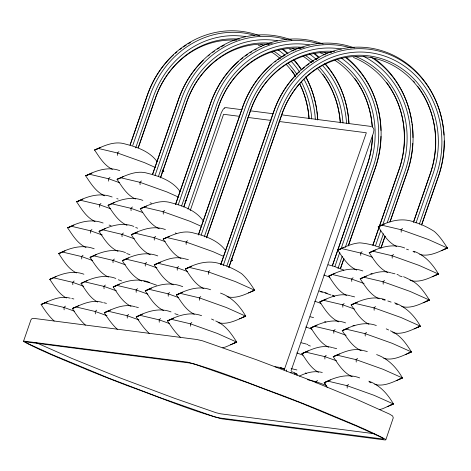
<?xml version="1.0" encoding="UTF-8"?>
<svg xmlns="http://www.w3.org/2000/svg" width="471" height="471" viewBox="0 0 471 471"><rect width="100%" height="100%" fill="white"/><g stroke="black" fill="none" stroke-linecap="round" stroke-linejoin="round"><path stroke-width="0.71" d="M284.107 369.965L284.354 368.864L280.775 367.663L280.269 368.663M294.705 374.151L294.958 373.05L296.96 374.051L296.96 375.252M23.785 340.521L30.974 319.756L31.999 318.602L33.688 318.361L196.66 339.473L202.518 340.816L256.501 359.762L309.106 379.75L355.84 398.978L389.482 414.068L392.643 415.993L393.273 417.824L385.973 439.372M130.031 145.044L147.211 95.442A95.654 86.723 -82.6 0 1 173.652 54.742M130.255 144.768L147.429 95.166A97.014 87.953 -82.6 0 1 259.945 35.861M132.781 145.398L149.961 95.801A95.654 86.723 -82.6 0 1 254.575 35.254M135.666 147.941L153.316 96.973A92.363 83.744 -82.6 0 1 245.473 36.573M138.133 147.876L155.071 98.975M138.356 147.6L155.53 98.003A89.078 80.765 -82.6 0 1 239.539 39.152M152.516 174.382L178.45 99.493A95.654 86.723 -82.6 0 1 203.313 60.27M152.498 174.788L178.668 99.21A97.014 87.953 -82.6 0 1 291.855 40.159M155.03 175.424L181.2 99.846A95.654 86.723 -82.6 0 1 286.521 39.505M158.386 176.596L184.555 101.018A92.363 83.744 -82.6 0 1 277.437 40.736M160.381 177.903L169.136 152.604M169.377 151.921L178.132 126.628M178.374 125.945L186.551 102.325A87.718 79.528 -82.6 0 1 269.277 44.374M160.599 177.626L186.769 102.048A89.078 80.765 -82.6 0 1 272.214 43.344M175.477 204.502L210.402 103.632A95.654 86.723 -82.6 0 1 238.456 61.483M175.695 204.22L210.625 103.349A97.014 87.953 -82.6 0 1 323.141 44.044M178.226 204.856L213.151 103.985A95.654 86.723 -82.6 0 1 319.185 43.85M181.582 206.027L216.507 105.157A92.363 83.744 -82.6 0 1 309.394 44.875M183.814 206.651L218.503 106.464A87.718 79.528 -82.6 0 1 301.228 48.513M183.796 207.057L218.727 106.187A89.078 80.765 -82.6 0 1 304.172 47.483M187.941 209.136L221.364 112.616L223.26 109.137L224.755 107.918M190.207 210.643L223.572 114.282L239.168 116.302M198.432 234.617L242.359 107.771A95.654 86.723 -82.6 0 1 271.508 64.68M198.415 235.023L242.577 107.488A97.014 87.953 -82.6 0 1 354.422 47.936M201.182 234.97L245.108 108.124A95.654 86.723 -82.6 0 1 351.136 47.989M204.302 236.831L248.464 109.296A92.363 83.744 -82.6 0 1 341.345 49.013M206.534 237.449L250.46 110.603A87.718 79.528 -82.6 0 1 331.767 52.54M206.516 237.855L250.678 110.326A89.078 80.765 -82.6 0 1 334.687 51.48M220.681 264.643L273.598 111.815A95.654 86.723 -82.6 0 1 296.4 74.642M220.899 264.361L273.822 111.539A97.014 87.953 -82.6 0 1 369.223 47.895A97.014 87.953 -82.6 0 1 443.982 135.089M223.189 265.679L276.347 112.169A95.654 86.723 -82.6 0 1 388.604 54.2A95.654 86.723 -82.6 0 1 438.542 176.207L421.604 225.12M226.786 266.168L279.703 113.346A92.363 83.744 -82.6 0 1 388.104 57.368A92.363 83.744 -82.6 0 1 436.323 175.177L419.384 224.096M228.782 267.475L264.29 164.932M264.525 164.249L273.286 138.951M273.521 138.268L281.699 114.647A87.718 79.528 -82.6 0 1 384.648 61.489A87.718 79.528 -82.6 0 1 430.441 173.369L413.503 222.288M229 267.198L281.923 114.371A89.078 80.765 -82.6 0 1 386.467 60.388A89.078 80.765 -82.6 0 1 432.973 174.005L416.028 222.918M284.455 369.258L366.344 132.775L279.02 121.465M286.368 371.071L286.362 369.865M291.072 370.742L373.32 133.222C373.762 131.462 374.716 128.483 372.62 127.382M290.866 372.844L291.366 371.843M332.332 265.65L367.027 165.462A89.078 80.765 -82.6 0 0 372.343 136.967M332.314 266.056L367.245 165.186A87.718 79.528 -82.6 0 0 372.526 135.689M334.846 266.692L339.815 252.332M340.998 248.918L369.776 165.821A89.078 80.765 -82.6 0 0 337.165 59.44M337.966 268.547L342.223 256.242M345.302 247.357L373.132 166.993A92.363 83.744 -82.6 0 0 341.263 58.015M340.433 268.488L343.748 258.915M348.246 245.927L375.128 168.3A97.014 87.953 -82.6 0 0 380.945 136.36M340.415 268.894L343.965 258.638M348.463 245.65L375.346 168.017A95.654 86.723 -82.6 0 0 345.902 57.809M372.808 245.179L398.978 169.601A89.078 80.765 -82.6 0 0 386.773 82.69M373.032 244.902L399.202 169.325A87.718 79.528 -82.6 0 0 353.403 57.444M375.558 245.538L380.768 230.496M382.423 225.709L401.728 169.96A89.078 80.765 -82.6 0 0 355.876 56.602M378.914 246.71L383.412 233.722M387.197 222.783L405.084 171.132A92.363 83.744 -82.6 0 0 363.347 56.232M380.909 248.011L384.937 236.389M389.906 222.035L407.079 172.439M381.133 247.734L385.154 236.112M390.123 221.759L407.303 172.156A95.654 86.723 -82.6 0 0 370.789 56.967M413.52 221.882L430.217 173.652A89.078 80.765 -82.6 0 0 417.589 86.164M421.857 224.031L438.083 177.178M118.922 151.65L117.462 152.987L117.626 155.389M109.996 177.42L108.536 178.756L108.701 181.152M100.988 203.437L99.528 204.773L99.693 207.175M141.406 180.958L139.946 182.301L140.111 184.697M91.975 229.454L90.52 230.796L90.679 233.192M132.392 206.981L130.938 208.317L131.097 210.72M83.055 255.223L81.595 256.56L81.76 258.962M123.384 232.998L121.924 234.34L122.089 236.736M74.13 280.993L72.675 282.329L72.834 284.731M164.615 210.372L163.154 211.709L163.319 214.111M114.371 259.021L112.916 260.357L113.081 262.759M65.434 306.097L63.979 307.439L64.144 309.836M155.618 236.348L154.158 237.69L154.323 240.086M105.363 285.037L103.908 286.374L104.067 288.776M146.622 262.329L145.168 263.666L145.327 266.068M96.667 310.142L95.213 311.484L95.377 313.88M187.511 240.693L186.051 242.035L186.216 244.431M137.526 288.593L136.072 289.93L136.231 292.332M178.586 266.462L177.131 267.799L177.29 270.201M128.607 314.363L127.146 315.7L127.311 318.096M169.578 292.479L168.118 293.822L168.282 296.218M209.783 270.584L208.329 271.92L208.494 274.322M160.57 318.502L159.11 319.838L159.275 322.241M200.805 296.524L199.345 297.866L199.51 300.262M191.821 322.47L190.361 323.807L190.525 326.203M362.081 251.697L360.627 253.039L360.786 255.435M402.534 228.388L401.08 229.724L401.245 232.126M353.073 277.719L351.613 279.056L351.778 281.458M393.526 254.411L392.066 255.747L392.231 258.143M344.148 303.483L342.694 304.825L342.853 307.222M384.519 280.428L383.058 281.764L383.223 284.166M335.14 329.506L333.68 330.842L333.845 333.244M375.475 306.533L374.021 307.869L374.18 310.271M326.215 355.275L324.76 356.612L324.919 359.014M366.556 332.302L365.096 333.639L365.26 336.035M317.525 380.38L316.065 381.716L316.147 382.917M357.542 358.319L356.088 359.656L356.253 362.058M348.534 384.336L347.074 385.678L347.239 388.075M112.381 169.354C104.197 165.445 99.493 157.249 94.577 150.025C104.191 145.704 114.53 140.641 125.28 144.026C137.073 147.017 149.849 151.45 157.208 161.765M104.639 195.806C95.89 191.915 90.762 183.455 85.657 175.795C96.208 170.526 108.118 166.263 119.775 170.649M135.454 199.009C126.982 195.112 122.071 186.775 117.061 179.333C126.67 175.018 137.014 169.949 147.764 173.34C159.799 176.36 172.786 180.982 180.134 191.638M95.036 221.482C86.57 217.59 81.66 209.254 76.643 201.812C87.594 196.142 100.093 192.327 112.133 197.013M127.035 225.374C118.286 221.476 113.158 213.016 108.053 205.356C118.804 199.887 131.009 195.848 142.854 200.381M86.028 247.505C77.556 243.607 72.646 235.27 67.636 227.829C78.586 222.165 91.08 218.35 103.12 223.03M159.251 228.765C150.508 224.867 145.38 216.407 140.27 208.747C149.884 204.432 160.228 199.363 170.979 202.748C183.007 205.774 196.001 210.396 203.342 221.052M118.021 251.39C109.272 247.493 104.15 239.038 99.04 231.373C109.79 225.903 122.001 221.865 133.846 226.404M76.514 272.927C68.336 269.023 63.626 260.822 58.71 253.598C69.661 247.929 82.16 244.113 94.2 248.8M150.261 254.74C141.512 250.843 136.384 242.388 131.279 234.723C141.83 229.454 153.74 225.197 165.398 229.583M108.424 277.066C99.952 273.174 95.042 264.832 90.032 257.396C100.982 251.726 113.476 247.911 125.516 252.591M66.411 298.008C58.846 294.028 54.489 286.185 49.791 279.368C60.341 274.098 72.251 269.842 83.909 274.222M180.97 258.396C172.792 254.493 168.082 246.292 163.166 239.068C172.78 234.752 183.125 229.683 193.875 233.068C205.662 236.065 218.438 240.498 225.797 250.813M141.853 281.063C132.834 277.154 127.476 268.594 122.283 260.704C133.234 255.035 145.727 251.22 157.767 255.9M97.644 302.052C90.079 298.078 85.722 290.23 81.024 283.412C91.774 277.943 103.979 273.904 115.825 278.438M54.183 321.045C48.943 316.259 44.916 310.407 41.095 304.472C50.256 300.527 59.947 295.299 70.208 298.19M173.228 284.855C164.479 280.957 159.351 272.497 154.247 264.837C163.708 260.651 173.828 255.5 184.42 258.744M130.991 306.297C122.807 302.388 118.103 294.192 113.187 286.969C124.338 281.105 137.12 277.519 149.354 282.335M85.416 325.09C80.176 320.304 76.149 314.451 72.328 308.517C81.789 304.337 91.916 299.185 102.501 302.423M203.837 288.629C195.365 284.737 190.455 276.4 185.444 268.959C196.595 263.095 209.377 259.509 221.611 264.331C228.718 266.421 235.382 269.677 241.611 273.657C246.939 278.367 250.843 284.325 254.699 290.23C245.997 293.91 236.778 299.185 227.004 296.701M163.625 310.53C155.159 306.633 150.249 298.296 145.233 290.854C157.12 284.614 169.795 281.346 182.724 286.686M117.35 329.306C112.11 324.519 108.083 318.667 104.262 312.738C113.876 308.417 124.22 303.353 134.971 306.739M194.264 314.228C186.08 310.324 181.376 302.123 176.46 294.899C187.016 289.63 198.927 285.373 210.584 289.759M149.313 333.444C144.073 328.658 140.046 322.806 136.225 316.877C146.976 311.408 159.18 307.369 171.032 311.902M180.564 337.413C175.324 332.626 171.297 326.774 167.476 320.839C178.032 315.57 189.943 311.313 201.6 315.7M396.588 246.433C388.116 242.541 383.206 234.205 378.195 226.763C389.346 220.899 402.128 217.314 414.362 222.135C421.468 224.231 428.133 227.481 434.362 231.461C439.69 236.171 443.594 242.135 447.45 248.034C438.748 251.714 429.528 256.989 419.755 254.505M356.724 270.089C347.975 266.192 342.847 257.737 337.742 250.072C344.878 247.057 351.878 243.36 359.773 242.842C367.127 243.454 374.31 245.256 381.163 247.981M387.574 272.456C379.108 268.558 374.198 260.222 369.187 252.78C380.138 247.116 392.631 243.301 404.671 247.981M346.532 295.417C338.355 291.514 333.645 283.318 328.729 276.094C339.285 270.825 351.195 266.568 362.853 270.949M220.481 293.086C231.744 297.077 239.916 305.985 245.715 316.171C236.96 319.815 227.829 325.149 218.02 322.641M379.155 298.82C370.406 294.923 365.284 286.462 360.174 278.803C369.788 274.481 380.132 269.418 390.883 272.803M338.79 321.876C330.041 317.978 324.913 309.524 319.809 301.858C329.417 297.542 339.762 292.473 350.512 295.865M215.694 320.969C225.379 324.872 231.355 333.633 236.73 342.111L225.95 346.844L222.724 347.792M368.94 324.236C360.757 320.327 356.052 312.132 351.136 304.908C361.687 299.638 373.603 295.382 385.254 299.762M328.599 347.209C320.421 343.3 315.711 335.105 310.795 327.881C321.546 322.411 333.756 318.372 345.602 322.906M413.803 251.243C424.848 255.2 432.702 264.113 438.442 274.051C429.475 277.843 420.079 283.171 410.035 280.428M361.192 350.689C352.443 346.797 347.321 338.337 342.211 330.671C352.767 325.402 364.678 321.145 376.335 325.532M318.496 372.284C310.937 368.31 306.58 360.468 301.876 353.65C311.484 349.329 321.828 344.266 332.579 347.651M408.881 279.191C418.372 283.071 424.106 291.796 429.428 300.074C420.674 303.718 411.542 309.053 401.734 306.544M352.184 376.712C343.436 372.814 338.308 364.354 333.203 356.694C342.664 352.508 352.785 347.357 363.377 350.601M299.444 376.07C306.468 372.608 314.528 370.447 322.294 372.473M394.557 302.812C406.031 306.845 414.521 315.747 420.391 326.179C411.63 329.818 402.505 335.158 392.696 332.65M327.498 387.657L324.195 382.711C335.146 377.047 347.639 373.232 359.679 377.913M390.43 330.801C400.115 334.704 406.09 343.465 411.466 351.943C402.711 355.587 393.579 360.927 383.771 358.413M376.623 354.598C388.098 358.637 396.588 367.533 402.458 377.966C393.697 381.61 384.572 386.944 374.763 384.436M368.811 381.174C379.856 385.131 387.71 394.044 393.45 403.983L382.664 408.716L379.443 409.664M248.435 292.915L254.699 290.23L235.329 281.57L208.329 271.92L189.159 267.387M441.186 250.719L447.45 248.034L428.08 239.374L401.08 229.724L381.91 225.197M100.841 147.335L94.577 150.025L97.627 148.895M91.922 173.104L85.657 175.795L88.701 174.659M123.325 176.649L117.061 179.333L120.111 178.203M82.908 199.127L76.643 201.812L79.693 200.681M114.318 202.671L108.053 205.356L111.097 204.226M73.9 225.144L67.636 227.829L70.679 226.698M146.54 206.062L140.27 208.747L143.319 207.617M105.304 228.688L99.04 231.373L102.089 230.242M64.974 250.913L58.71 253.598L61.76 252.468M137.544 232.038L131.279 234.723L134.323 233.592M96.296 254.705L90.032 257.396L93.081 256.259M56.055 276.683L49.791 279.368L52.834 278.237M169.436 236.383L163.166 239.068L166.216 237.937M128.548 258.02L122.283 260.704L125.327 259.574M87.288 280.728L81.024 283.412L83.461 282.506M47.359 301.787L41.095 304.472L44.144 303.342M160.511 262.153L154.247 264.837L157.29 263.707M119.451 284.278L113.187 286.969L116.231 285.838M78.592 305.832L72.328 308.517L75.372 307.386M191.709 266.274L185.444 268.959L188.488 267.828M151.503 288.17L145.233 290.854L148.283 289.724M110.526 310.048L104.262 312.738L107.311 311.602M182.724 292.214L176.46 294.899L179.51 293.769M142.489 314.186L136.225 316.877L139.275 315.741M384.46 224.078L378.195 226.763L381.239 225.633M173.74 318.155L167.476 320.839L170.526 319.709M344.007 247.387L337.742 250.072L340.786 248.941M375.452 250.095L369.187 252.78L371.625 251.879M334.999 273.404L328.729 276.094L331.778 274.958M239.451 318.855L245.715 316.171L226.345 307.51L199.345 297.866L180.175 293.333M366.438 276.118L360.174 278.803L362.611 277.896M326.073 299.173L319.809 301.858L322.853 300.728M230.466 344.801L236.73 342.111L217.361 333.456L190.361 323.807L171.191 319.273M357.401 302.217L351.136 304.908L354.18 303.771M317.065 325.196L310.795 327.881L313.845 326.75M432.172 276.742L438.442 274.051L419.066 265.397L392.066 255.747L372.897 251.214M348.475 327.987L342.211 330.671L345.261 329.541M308.14 350.96L301.876 353.65L304.313 352.744M423.164 302.759L429.428 300.074L410.058 291.414L383.058 281.764L363.889 277.231M339.467 354.009L333.203 356.694L336.247 355.564M414.127 328.864L420.391 326.179L401.021 317.519L374.021 307.869L354.851 303.336M325.526 383.312L324.195 382.711L330.459 380.026M405.201 354.634L411.466 351.943L392.096 343.288L365.096 333.639L345.926 329.105M396.193 380.65L402.458 377.966L383.088 369.305L356.088 359.656L336.918 355.122M387.18 406.667L393.45 403.983L374.074 395.322L347.074 385.678L327.904 381.145M161.977 172.08L163.831 171.297L162.783 169.731M185.079 201.129L186.316 200.605L185.097 201.058M231.184 260.863L232.421 260.339L231.373 258.773M162.006 171.974L163.831 171.297L162.495 170.696M231.202 260.793L232.421 260.339L231.09 259.745M251.649 291.361L254.699 290.23M242.671 317.301L245.715 316.171M444.4 249.165L447.45 248.034M233.687 343.247L236.73 342.111M435.392 275.188L438.442 274.051M426.385 301.204L429.428 300.074M417.341 327.31L420.391 326.179M324.195 382.711L327.239 381.581M408.422 353.079L411.466 351.943M399.408 379.096L402.458 377.966M390.4 405.113L393.45 403.983M224.532 107.977L225.815 107.624L242.088 109.731M249.983 110.756L272.827 113.711M281.393 114.824L369.806 126.275L371.23 126.776M247.858 117.426L271.049 120.435M275.017 366.774L280.987 367.545M374.686 433.773L220.646 413.815L216.118 412.737L174.682 398.354L120.087 377.925L71.669 358.331L35.967 342.588M291.072 368.569L296.913 369.953M98.292 148.453L117.462 152.987L144.462 162.636L155.147 167.411M120.776 177.767L139.946 182.301L166.946 191.95L178.303 197.025M89.366 174.223L108.536 178.756L119.616 182.713M341.451 248.505L360.627 253.039L372.396 257.243M143.985 207.175L163.154 211.709L190.154 221.358L201.511 226.433M111.762 203.784L130.938 208.317L142.707 212.527M80.358 200.24L99.528 204.773L110.608 208.735M332.444 274.522L351.613 279.056L364.077 283.507M166.881 237.502L186.051 242.035L213.051 251.679L223.743 256.459M134.989 233.157L154.158 237.69L165.239 241.647M102.755 229.807L121.924 234.34L134.388 238.791M71.351 226.263L90.52 230.796L102.289 235M323.524 300.292L342.694 304.825L354.463 309.029M157.962 263.265L177.131 267.799L187.517 271.514M125.992 259.132L145.168 263.666L156.937 267.869M93.747 255.824L112.916 260.357L125.374 264.808M62.425 252.026L81.595 256.56L92.675 260.522M314.51 326.309L333.68 330.842L346.144 335.293M148.948 289.288L168.118 293.822L178.503 297.531M116.902 285.397L136.072 289.93L147.841 294.134M84.733 281.841L103.908 286.374L116.366 290.831M53.5 277.796L72.675 282.329L83.75 286.291M305.591 352.078L324.76 356.612L336.529 360.815M139.94 315.305L159.11 319.838L169.495 323.548M107.977 311.166L127.146 315.7L138.916 319.903M76.043 306.951L95.213 311.484L106.982 315.688M44.81 302.906L63.979 307.439L74.365 311.148M307.545 379.703L316.065 381.716L326.45 385.431M391.566 272.974L394.981 273.828M328.134 264.796L333.598 266.162L343.848 270.089M382.37 299.515L385.101 300.204M351.195 296.035L354.61 296.889M319.061 290.984L327.168 293.274M320.309 291.679L322.358 292.191M184.95 258.838L188.365 259.692M310.142 316.748L313.556 317.607M143.796 281.246L148.577 282.447M363.906 350.695L367.321 351.549M333.262 347.822L336.677 348.675M301.14 342.741L305.92 343.936M135.654 306.909L138.386 307.592M103.714 302.694L106.446 303.377M71.798 298.473L73.847 298.991M291.773 371.766L294.622 372.714M280.575 367.91L284.343 369.187M406.491 249.135L408.469 249.83M397.006 274.405L398.325 274.864M398.802 275.617L402.099 276.771M370.836 273.539L372.155 273.998M150.155 202.801L151.474 203.26M116.773 198.568L118.091 199.027M387.81 300.945L391.107 302.099M325.067 292.938L331.001 295.011M135.689 227.499L137.667 228.188M109.078 225.044L111.056 225.739M352.903 325.326L354.221 325.785M126.681 253.516L129.978 254.67M149.26 282.618L156.513 285.155M306.603 344.107L307.922 344.566M308.393 345.355L310.371 346.044M118.327 279.768L121.624 280.922M174.853 313.692L178.15 314.846M323.771 274.993L330.006 277.219M314.705 301.181L320.934 303.406M305.779 326.951L312.014 329.176M296.783 352.938L303.012 355.163M413.026 251.49L414.821 252.321M403.6 276.707L408.392 278.926M395.605 303.807L397.4 304.637M332.379 295.164L334.18 295.994M332.856 295.8L334.651 296.63M386.232 328.858L388.628 329.971M175.3 232.91L176.495 233.463M324.654 321.487L325.855 322.04M369.229 381.975L371.03 382.805M211.497 319.026L213.899 320.139M305.449 372.938L306.645 373.497M294.94 373.373L297.13 374.445M413.414 81.047A89.078 80.765 -82.6 0 1 414.38 82.154M297.425 73.606A95.654 86.723 -82.6 0 1 298.991 72.092M301.652 69.673A95.654 86.723 -82.6 0 1 304.419 67.347M306.121 66.005A95.654 86.723 -82.6 0 1 309.029 63.856M310.813 62.631A95.654 86.723 -82.6 0 1 313.833 60.694M315.67 59.599A95.654 86.723 -82.6 0 1 318.143 58.216M444.182 140.906A97.014 87.953 -82.6 0 1 438.318 176.484M258.255 45.116A87.718 79.528 -82.6 0 1 261.564 46.517M271.779 52.14A87.718 79.528 -82.6 0 1 280.357 58.687M286.533 64.739A87.718 79.528 -82.6 0 1 295.735 76.867M299.721 83.979A87.718 79.528 -82.6 0 1 309.076 118.162M155.312 98.28A87.718 79.528 -82.6 0 1 236.613 40.218M260.722 44.274A89.078 80.765 -82.6 0 1 263.966 45.681M273.969 51.257A89.078 80.765 -82.6 0 1 281.976 57.315M288.293 63.397A89.078 80.765 -82.6 0 1 297.23 74.836M301.617 82.372A89.078 80.765 -82.6 0 1 311.731 118.922M267.552 43.585A92.363 83.744 -82.6 0 1 268.835 44.233M278.067 49.832A92.363 83.744 -82.6 0 1 284.861 55.172M291.172 61.312A92.363 83.744 -82.6 0 1 299.739 72.193M304.225 79.699A92.363 83.744 -82.6 0 1 315.311 119.169M282.141 49.184A95.654 86.723 -82.6 0 1 287.699 53.865M293.91 60.176A95.654 86.723 -82.6 0 1 301.505 70.008M305.679 76.885A95.654 86.723 -82.6 0 1 317.79 120.011M283.159 49.208A97.014 87.953 -82.6 0 1 288.022 53.464M294.063 59.758A97.014 87.953 -82.6 0 1 301.44 69.478M305.873 76.903A97.014 87.953 -82.6 0 1 316.712 110.132M316.906 111.545A97.014 87.953 -82.6 0 1 317.637 119.446M175.259 53.3A95.654 86.723 -82.6 0 1 176.908 51.892M179.734 49.632A95.654 86.723 -82.6 0 1 181.465 48.33M183.231 47.076A95.654 86.723 -82.6 0 1 186.228 45.081M188.053 43.956A95.654 86.723 -82.6 0 1 190.514 42.525M291.62 70.362A89.078 80.765 -82.6 0 1 295.641 76.314M300.168 84.633A89.078 80.765 -82.6 0 1 308.982 118.562M274.881 61.96A95.654 86.723 -82.6 0 1 276.035 61.083M277.79 59.811A95.654 86.723 -82.6 0 1 280.174 58.186M282.594 56.65A95.654 86.723 -82.6 0 1 285.043 55.195M374.304 58.469A97.014 87.953 -82.6 0 1 411.86 122.454M412.054 123.867A97.014 87.953 -82.6 0 1 412.943 137.585M412.784 143.396A97.014 87.953 -82.6 0 1 407.309 171.762M289.494 49.167A87.718 79.528 -82.6 0 1 293.462 50.868M303.018 56.19A87.718 79.528 -82.6 0 1 311.602 62.731M317.283 68.248A87.718 79.528 -82.6 0 1 340.368 122.925M292.615 48.59A89.078 80.765 -82.6 0 1 295.853 50.026M305.208 55.301A89.078 80.765 -82.6 0 1 313.215 61.36M319.532 67.441A89.078 80.765 -82.6 0 1 342.976 122.966M298.797 47.636A92.363 83.744 -82.6 0 1 300.074 48.277M309.306 53.877A92.363 83.744 -82.6 0 1 316.647 59.699M322.417 65.357A92.363 83.744 -82.6 0 1 346.556 123.214M313.386 53.235A95.654 86.723 -82.6 0 1 318.396 57.415M324.654 63.673A95.654 86.723 -82.6 0 1 348.993 123.32M314.404 53.252A97.014 87.953 -82.6 0 1 319.261 57.509M325.302 63.803A97.014 87.953 -82.6 0 1 348.834 122.766M208.147 55.943A95.654 86.723 -82.6 0 1 209.83 54.571M212.709 52.381A95.654 86.723 -82.6 0 1 214.47 51.121M217.467 49.131A95.654 86.723 -82.6 0 1 219.292 48.001M221.135 46.923A95.654 86.723 -82.6 0 1 224.237 45.24M322.865 74.412A89.078 80.765 -82.6 0 1 333.191 92.663M333.468 93.335A89.078 80.765 -82.6 0 1 340.227 122.613M320.115 52.793A87.718 79.528 -82.6 0 1 325.414 55.007M334.969 60.329A87.718 79.528 -82.6 0 1 372.32 127.064M354.816 78.551A89.078 80.765 -82.6 0 1 372.178 126.752M240.663 59.617A95.654 86.723 -82.6 0 1 242.924 57.821M245.25 56.09A95.654 86.723 -82.6 0 1 247.616 54.448M250.03 52.887A95.654 86.723 -82.6 0 1 251.861 51.775M254.946 50.032A95.654 86.723 -82.6 0 1 256.189 49.378M346.356 57.391A97.014 87.953 -82.6 0 1 380.951 130.538M324.572 52.728A89.078 80.765 -82.6 0 1 327.162 53.865M23.597 341.069L23.55 341.522C44.262 352.42 66.299 360.839 87.83 370.023A247.34 23.279 19.1 0 0 128.047 385.902C159.227 397.077 189.89 410.223 221.888 418.854L384.495 439.914L385.778 439.92L385.826 439.467C365.113 428.569 343.076 420.15 321.546 410.965A247.334 23.273 19.1 0 0 281.328 395.087C250.148 383.912 219.486 370.765 187.487 362.134L23.597 341.069M25.905 341.899L25.864 342.287L28.195 343.724L52.399 354.74L108.489 378.036L161.106 398.024L214.694 416.841L219.227 417.912L383.476 439.09L383.512 438.701L381.18 437.259L356.977 426.249L300.887 402.952L248.27 382.958L194.682 364.148L190.149 363.076L25.905 341.899"/></g></svg>
